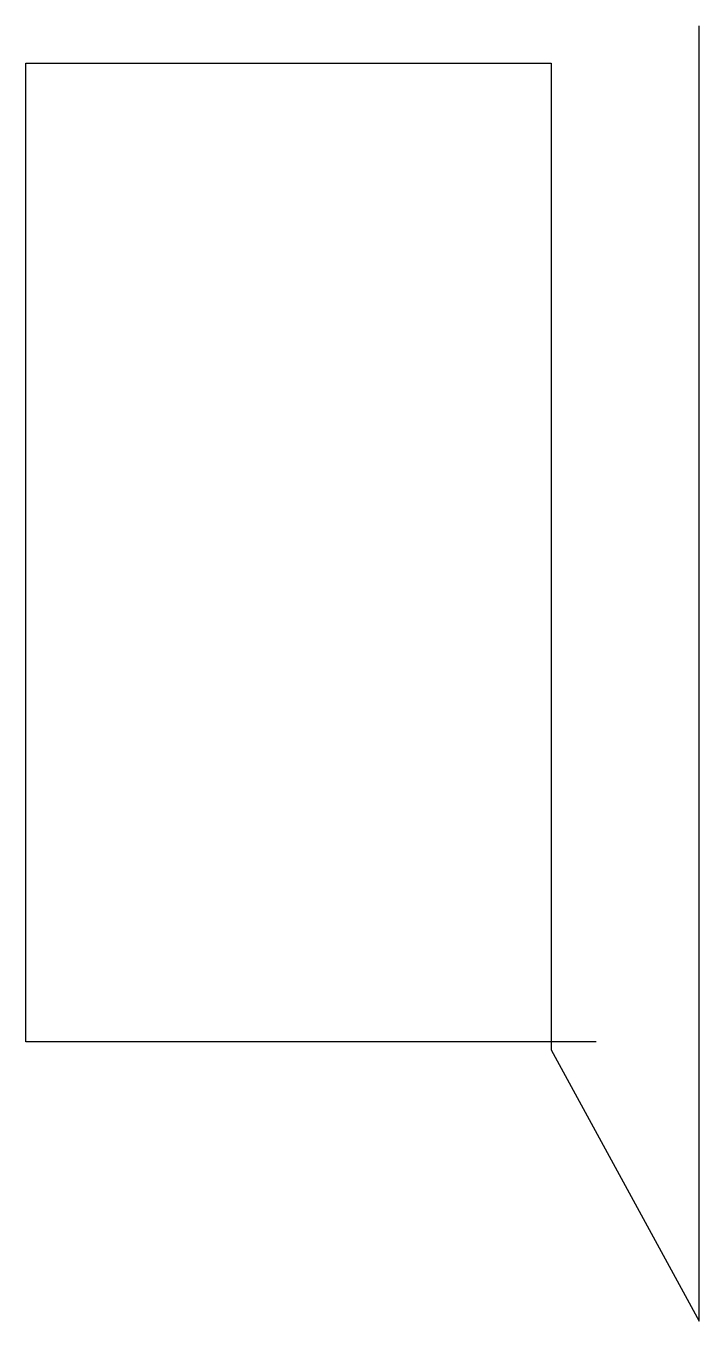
# Model space of a CAD drawing. Header units: metres. Extents: x 272 to 691, y 1695 to 2500.
import ezdxf

# ---------------------------------------------------------------- set-up
doc = ezdxf.new("R2010")
doc.units = ezdxf.units.M

msp = doc.modelspace()

# ---------------------------------------------------------------- linework, layer by layer
at = {"layer": 'TOOL_0'}
for p, q in [((690.789, 2499), (690.789, 2500)), ((690.789, 1694.813), (690.789, 2499)), ((272.225, 1868.361), (272.225, 2476.861)), ((272.225, 2476.861), (598.725, 2476.861)), ((598.725, 2476.861), (598.725, 1868.361)), ((598.725, 1868.361), (272.225, 1868.361)), ((626.725, 1868.361), (598.725, 1868.361)), ((598.725, 1868.361), (598.725, 1863.361)), ((598.725, 1863.361), (690.789, 1694.813))]:
    msp.add_line(p, q, dxfattribs=at)

doc.saveas('drawing.dxf')
